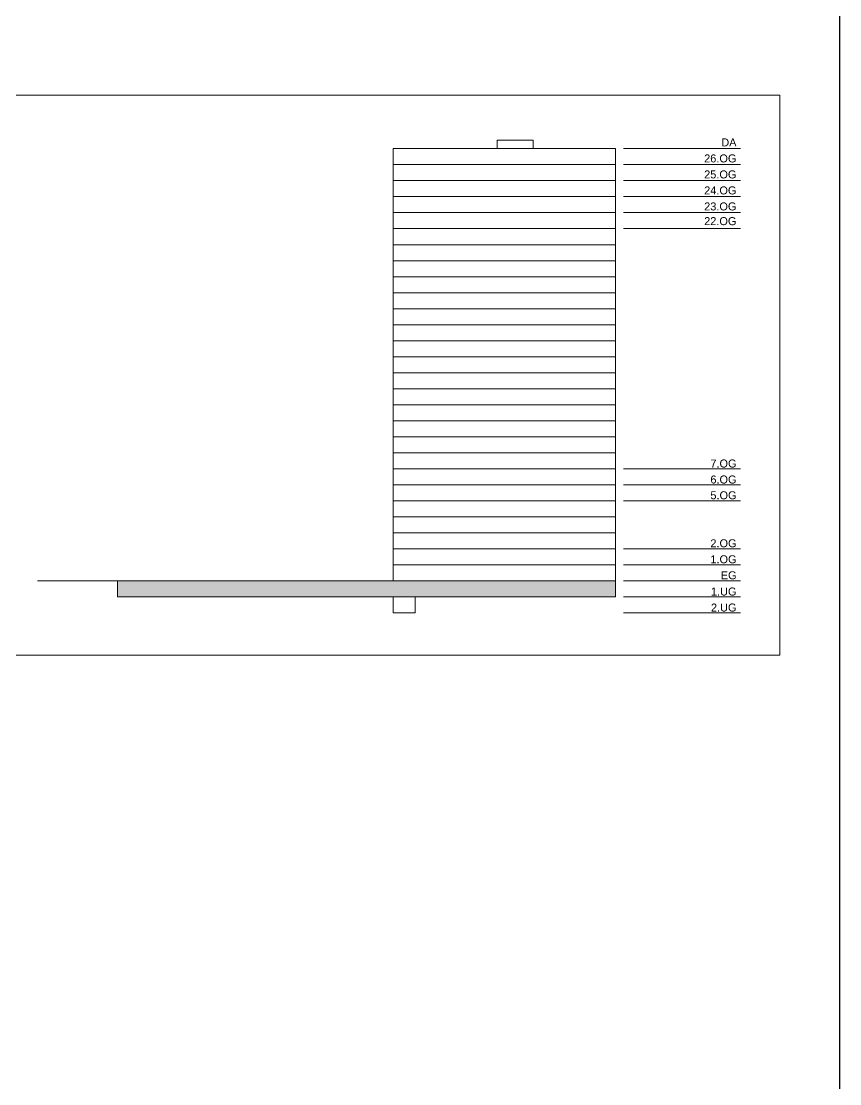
# Model space of a CAD drawing. Extents: x -1132 to 613, y -233 to 616.
# Drawn here: x 505.3 to 607.6, y -41.7 to 91.1 of the extents above; entities that cross this region are included whole.
import ezdxf

# ---------------------------------------------------------------- set-up
doc = ezdxf.new("R2010")
doc.units = 0
doc.layers.get('0').update_dxf_attribs({"lineweight": 13})
for name, color, linetype, lineweight in [('EL01_WAN_I0_Legende', 7, 'Continuous', 13), ('G-____-TTLB-OTLN', 7, 'Continuous', 13), ('G-XREF-____-OTLN', 7, 'Continuous', 13)]:
    doc.layers.add(name, color=color, linetype=linetype, lineweight=lineweight)
doc.styles.add('Arial_11', font='arial.ttf', dxfattribs={"width": 0.98, "height": 0.002})

msp = doc.modelspace()

# ---------------------------------------------------------------- hatches: boundary and pattern name
at = {"layer": 'G-XREF-____-OTLN', "lineweight": 5, "ltscale": 0.13, "true_color": 0xff8080}
msp.add_hatch(color=11, dxfattribs=at).paths.add_polyline_path([(579.54, 19.18), (517.28, 19.18), (517.28, 21.18), (579.54, 21.18)])

# ---------------------------------------------------------------- linework, layer by layer
at = {"color": 0, "linetype": 'ByBlock', "lineweight": -2, "ltscale": 0.13}
msp.add_line((607.58, -174.47), (607.58, 615.53), dxfattribs=at)
at = {"layer": 'EL01_WAN_I0_Legende', "ltscale": 0.13}
for p, q in [((551.76, 17.18), (551.76, 19.18)), ((554.52, 17.18), (554.52, 19.18)), ((554.52, 17.18), (551.76, 17.18)), ((580.54, 17.18), (595.17, 17.18))]:
    msp.add_line(p, q, dxfattribs=at)
at = {"layer": 'G-____-TTLB-OTLN', "ltscale": 0.13}
for p, q in [((405.08, 81.86), (600.08, 81.86)), ((600.08, 81.86), (600.08, 11.86)), ((564.77, 75.18), (564.77, 76.23)), ((564.77, 76.23), (569.27, 76.23)), ((569.27, 76.23), (569.27, 75.18)), ((579.54, 75.18), (551.77, 75.18)), ((551.77, 75.18), (551.77, 21.18)), ((579.54, 19.18), (579.54, 75.18)), ((580.54, 75.18), (595.17, 75.18)), ((551.77, 73.18), (579.54, 73.18)), ((580.54, 73.18), (595.17, 73.18)), ((551.77, 71.18), (579.54, 71.18)), ((580.54, 71.18), (595.17, 71.18)), ((551.77, 69.18), (579.54, 69.18)), ((580.54, 69.18), (595.17, 69.18)), ((551.77, 67.18), (579.54, 67.18)), ((580.54, 67.18), (595.17, 67.18)), ((551.77, 65.18), (579.54, 65.18)), ((580.54, 65.18), (595.17, 65.18)), ((551.77, 63.18), (579.54, 63.18)), ((551.77, 61.18), (579.54, 61.18)), ((551.77, 59.18), (579.54, 59.18)), ((551.77, 57.18), (579.54, 57.18)), ((551.77, 55.18), (579.54, 55.18)), ((551.77, 53.18), (579.54, 53.18)), ((551.77, 51.18), (579.54, 51.18)), ((551.77, 49.18), (579.54, 49.18)), ((551.77, 47.18), (579.54, 47.18)), ((551.77, 45.18), (579.54, 45.18)), ((551.77, 43.18), (579.54, 43.18)), ((551.77, 41.18), (579.54, 41.18)), ((551.77, 39.18), (579.54, 39.18)), ((551.77, 37.18), (579.54, 37.18)), ((551.77, 35.18), (579.54, 35.18)), ((580.54, 35.18), (595.17, 35.18)), ((551.77, 33.18), (579.54, 33.18)), ((580.54, 33.18), (595.17, 33.18)), ((551.77, 31.18), (579.54, 31.18)), ((580.54, 31.18), (595.17, 31.18)), ((551.77, 29.18), (579.54, 29.18)), ((551.77, 27.18), (579.54, 27.18)), ((551.77, 25.18), (579.54, 25.18)), ((580.54, 25.18), (595.17, 25.18)), ((551.77, 23.18), (579.54, 23.18)), ((580.54, 23.18), (595.17, 23.18)), ((507.28, 21.18), (579.54, 21.18)), ((579.54, 21.18), (517.28, 21.18)), ((517.28, 21.18), (517.28, 19.18)), ((579.54, 19.18), (579.54, 21.18)), ((580.54, 21.18), (595.17, 21.18)), ((517.28, 19.18), (579.54, 19.18)), ((580.54, 19.18), (595.17, 19.18)), ((600.08, 11.86), (405.08, 11.86))]:
    msp.add_line(p, q, dxfattribs=at)

# ---------------------------------------------------------------- texts
at = {"layer": 'EL01_WAN_I0_Legende', "lineweight": 5, "ltscale": 0.13, "insert": (591.48, 18.33), "char_height": 1, "width": 3.9244, "attachment_point": 1, "style": 'Arial_11'}
msp.add_mtext('2.UG', dxfattribs=at)
at = {"layer": 'G-____-TTLB-OTLN', "lineweight": 5, "ltscale": 0.13, "char_height": 1, "attachment_point": 1, "style": 'Arial_11'}
for s, insert, width in [('DA', (592.77, 76.46), 2.357), ('26.OG', (590.63, 74.46), 4.9496), ('25.OG', (590.63, 72.46), 4.9496), ('24.OG', (590.63, 70.46), 4.9496), ('23.OG', (590.63, 68.46), 4.9496), ('22.OG', (590.63, 66.62), 4.9496), ('7.OG', (591.41, 36.33), 4.0068), ('6.OG', (591.41, 34.33), 4.0068), ('5.OG', (591.41, 32.36), 4.0068), ('2.OG', (591.41, 26.36), 4.0068), ('1.OG', (591.41, 24.36), 4.0068), ('EG', (592.71, 22.36), 2.4355), ('1.UG', (591.48, 20.33), 3.9283)]:
    msp.add_mtext(s, dxfattribs=dict(at, insert=insert, width=width))

doc.saveas('drawing.dxf')
